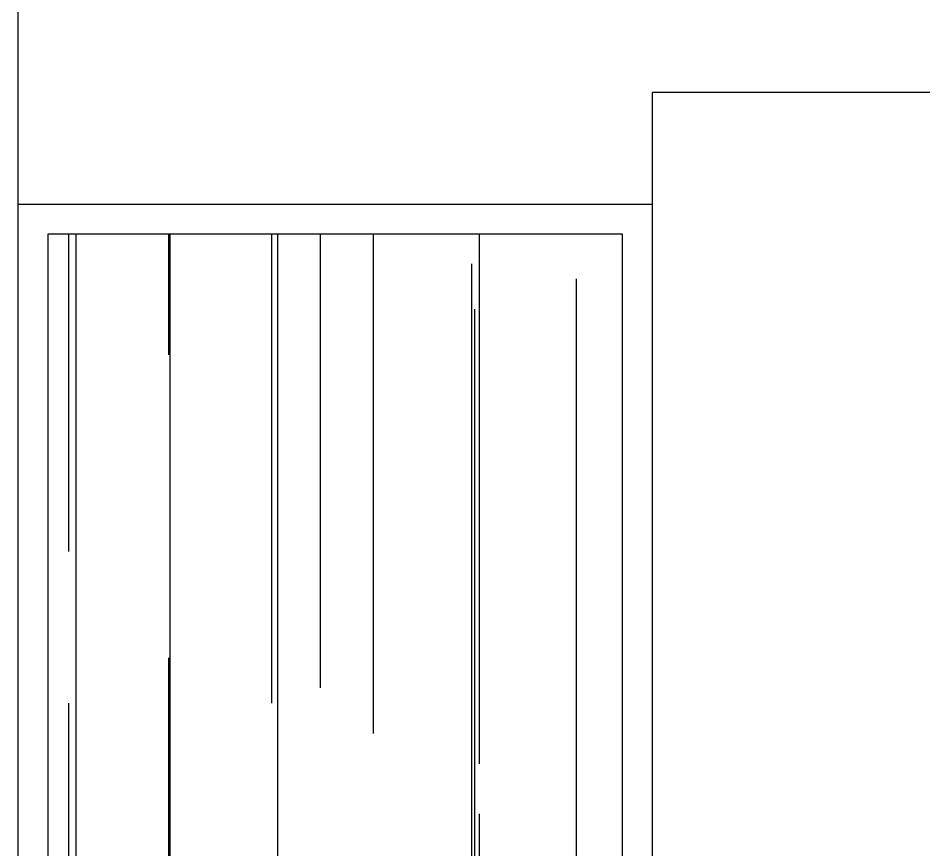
# Model space of a CAD drawing. Header units: millimetres. Extents: x -249630 to 95394, y -188036 to 109963.
# Drawn here: x -87770 to -86252, y -578 to 817 of the extents above; entities that cross this region are included whole.
import ezdxf

# ---------------------------------------------------------------- set-up
doc = ezdxf.new("R2010")
doc.units = ezdxf.units.MM
for name, color, linetype in [('05', 5, 'Continuous'), ('Layer1', 2, 'Continuous'), ('Layer2', 8, 'Continuous'), ('VEREDA', 1, 'Continuous')]:
    doc.layers.add(name, color=color, linetype=linetype)

msp = doc.modelspace()

# ---------------------------------------------------------------- hatches: boundary and pattern name
at = {"layer": 'Layer2'}
h = msp.add_hatch(dxfattribs=at)
h.set_pattern_fill('AR-RROOF', color=256, scale=10, angle=90, style=0)
h.set_pattern_definition([(90, (-301386, -234596.78), (-254, 558.8), [3810, -508, 1270, -254]), (90, (-301513, -234258.96), (-337.82, -254), [762, -83.82, 1524, -190.5]), (90, (-301601.9, -234469.78), (-170.18, 1320.8), [2032, -355.6, 1016, -254])])
h.paths.add_polyline_path([(-86757.461, 454.431), (-87719.961, 454.431), (-87719.961, -2020.569), (-86757.461, -2020.569)])

# ---------------------------------------------------------------- linework, layer by layer
at = {"layer": '05'}
msp.add_line((-87769.961, -2308.069), (-87769.961, 4129.431), dxfattribs=at)
at = {"layer": 'Layer1'}
msp.add_line((-86707.461, 691.931), (-86707.461, -2070.569), dxfattribs=at)
msp.add_lwpolyline([(-84707.461, 691.931), (-86707.461, 691.931)], dxfattribs=at)
at = {"layer": 'VEREDA'}
msp.add_lwpolyline([(-87769.961, 504.431), (-86707.461, 504.431)], dxfattribs=at)
msp.add_lwpolyline([(-86757.461, 454.431), (-87719.961, 454.431), (-87719.961, -2020.569), (-86757.461, -2020.569)], close=True, dxfattribs=at)

doc.saveas('drawing.dxf')
